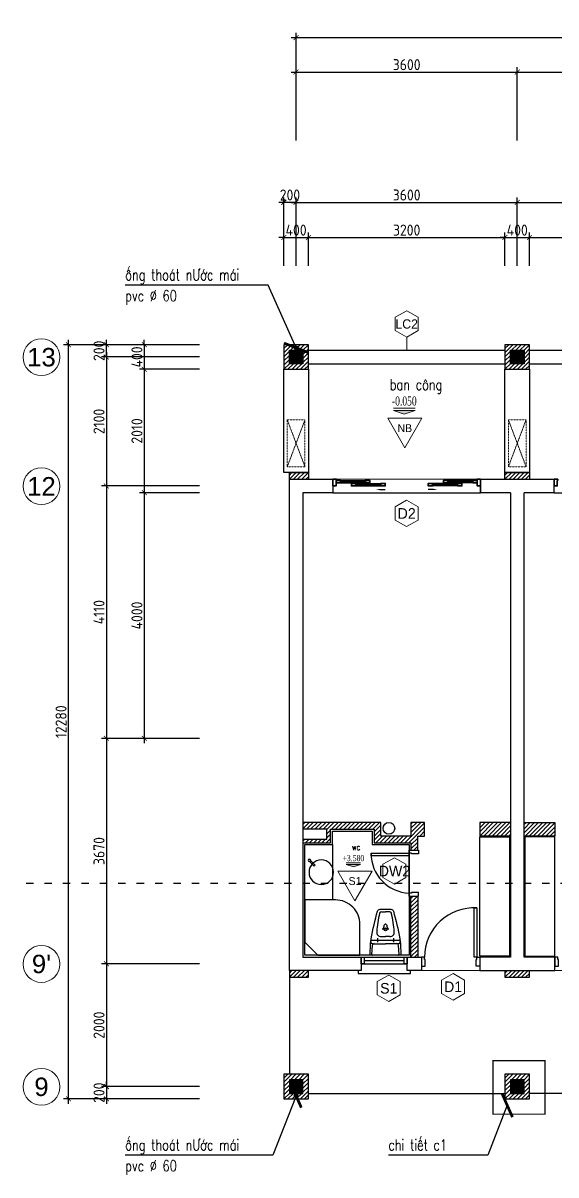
# Model space of a CAD drawing. Header units: inches. Extents: x 7154 to 95401, y -113037 to 84761.
# Drawn here: x 31310 to 39985, y 38606 to 57362 of the extents above; entities that cross this region are included whole.
import ezdxf
from ezdxf.enums import TextEntityAlignment as Align

# ---------------------------------------------------------------- set-up
doc = ezdxf.new("R2010")
doc.units = ezdxf.units.IN
doc.header["$MEASUREMENT"] = 0
doc.linetypes.add('ACAD_ISO03W100', pattern=[30, 12, -18])
doc.linetypes.add('HIDDEN2', pattern=[0.1875, 0.125, -0.0625])
doc.layers.get('DEFPOINTS').update_dxf_attribs({"color": 2})
for name, color, linetype in [('1', 1, 'Continuous'), ('33-Thiet bi', 33, 'Continuous'), ('Dim', 144, 'Continuous'), ('HATCH', 8, 'Continuous'), ('MURC', 7, 'Continuous'), ('NOITHAT', 8, 'Continuous'), ('TEXT', 2, 'Continuous'), ('THAY', 9, 'Continuous'), ('tuong', 4, 'Continuous')]:
    doc.layers.add(name, color=color, linetype=linetype)
for name, color, linetype, lineweight in [('252 DIM', 251, 'Continuous', 5), ('HACTH', 252, 'Continuous', 5), ('KHUAT', 254, 'HIDDEN2', 15), ('NETMANH', 43, 'Continuous', 15), ('NEW', 2, 'Continuous', 35), ('ZONES', 7, 'Continuous', 18)]:
    doc.layers.add(name, color=color, linetype=linetype, lineweight=lineweight)
doc.styles.add('ARIALH', font='VnArialH.TTF')
doc.styles.add('AVANTH', font='VnAvantH.TTF')
doc.styles.add('ISOCP', font='isocp.shx')
doc.styles.add('VNS', font='vntimeh.shx', dxfattribs={"width": 0.7})
doc.styles.add('VNSIMLI', font='vnsimli.shx', dxfattribs={"width": 0.75})
doc.dimstyles.new('1-100', dxfattribs={"dimtxt": 180, "dimasz": 80, "dimexe": 80, "dimexo": 0, "dimgap": 30, "dimtad": 1, "dimdec": 0, "dimzin": 0, "dimdsep": 46, "dimtxsty": 'ISOCP', "dimblk1": 'ARCHTICK', "dimblk2": 'ARCHTICK', "dimsah": 1, "dimcen": 0.09, "dimdle": 80, "dimclrd": 8, "dimclre": 8, "dimclrt": 6, "dimadec": 0, "dimazin": 0, "dimtfac": 1, "dimtdec": 0, "dimtix": 1, "dimtmove": 2, "dimatfit": 3, "dimldrblk": 'ARCHTICK', "dimfxl": 80, "dimtolj": 1, "dimtzin": 0, "dimarcsym": 0})
doc.dimstyles.new('100x2nn', dxfattribs={"dimscale": 2, "dimtxt": 180, "dimasz": 80, "dimexe": 80, "dimexo": 0, "dimgap": 30, "dimtad": 1, "dimdec": 0, "dimzin": 0, "dimdsep": 46, "dimtxsty": 'ISOCP', "dimblk1": 'ARCHTICK', "dimblk2": 'ARCHTICK', "dimsah": 1, "dimcen": 0.09, "dimdle": 80, "dimclrd": 8, "dimclre": 8, "dimclrt": 7, "dimadec": 0, "dimazin": 0, "dimtfac": 1, "dimtdec": 0, "dimtmove": 2, "dimatfit": 3, "dimldrblk": 'ARCHTICK', "dimfxl": 80, "dimtolj": 1, "dimtzin": 0, "dimarcsym": 0})

# ---------------------------------------------------------------- blocks, each defined once
blk = doc.blocks.new('_ArchTick')
at = {"color": 0, "linetype": 'ByBlock', "const_width": 0.15}
blk.add_lwpolyline([(-0.5, -0.5), (0.5, 0.5)], dxfattribs=at)
blk = doc.blocks.new('*D118')
at = {"layer": 'DEFPOINTS', "color": 0}
for p in [(35955, 53870), (35555, 53411), (35955, 53411)]:
    blk.add_point(p, dxfattribs=at)
at = {"layer": 'Dim', "color": 8, "lineweight": -2}
for p, q in [((35555, 53870), (35475, 53870)), ((35555, 53411), (35555, 53950)), ((35555, 53870), (35955, 53870)), ((35955, 53411), (35955, 53950)), ((35955, 53870), (36035, 53870))]:
    blk.add_line(p, q, dxfattribs=at)
at = {"layer": 'Dim', "color": 8, "lineweight": -2, "xscale": 80, "yscale": 80, "zscale": 80}
blk.add_blockref('_ArchTick', (35555, 53870), dxfattribs=at)
at = {"layer": 'Dim', "color": 8, "lineweight": -2, "xscale": 80, "yscale": 80, "zscale": 80, "rotation": 180}
blk.add_blockref('_ArchTick', (35955, 53870), dxfattribs=at)
at = {"layer": 'Dim', "color": 6, "insert": (35755, 53990), "char_height": 180, "attachment_point": 5, "style": 'ISOCP'}
blk.add_mtext('\\A1;400', dxfattribs=at)
blk = doc.blocks.new('*D119')
at = {"layer": 'DEFPOINTS', "color": 0}
for p in [(39155, 53870), (35955, 53411), (39155, 53411)]:
    blk.add_point(p, dxfattribs=at)
at = {"layer": 'Dim', "color": 8, "lineweight": -2}
for p, q in [((35875, 53870), (39235, 53870)), ((35955, 53411), (35955, 53950)), ((39155, 53411), (39155, 53950))]:
    blk.add_line(p, q, dxfattribs=at)
at = {"layer": 'Dim', "color": 8, "lineweight": -2, "xscale": 80, "yscale": 80, "zscale": 80, "rotation": 180}
blk.add_blockref('_ArchTick', (35955, 53870), dxfattribs=at)
at = {"layer": 'Dim', "color": 8, "lineweight": -2, "xscale": 80, "yscale": 80, "zscale": 80}
blk.add_blockref('_ArchTick', (39155, 53870), dxfattribs=at)
at = {"layer": 'Dim', "color": 6, "insert": (37555, 53990), "char_height": 180, "attachment_point": 5, "style": 'ISOCP'}
blk.add_mtext('\\A1;3200', dxfattribs=at)
blk = doc.blocks.new('*D120')
at = {"layer": 'DEFPOINTS', "color": 0}
for p in [(39555, 53870), (39155, 53411), (39555, 53411)]:
    blk.add_point(p, dxfattribs=at)
at = {"layer": 'Dim', "color": 8, "lineweight": -2}
for p, q in [((39155, 53870), (39075, 53870)), ((39155, 53411), (39155, 53950)), ((39155, 53870), (39555, 53870)), ((39555, 53411), (39555, 53950)), ((39555, 53870), (39635, 53870))]:
    blk.add_line(p, q, dxfattribs=at)
at = {"layer": 'Dim', "color": 8, "lineweight": -2, "xscale": 80, "yscale": 80, "zscale": 80}
blk.add_blockref('_ArchTick', (39155, 53870), dxfattribs=at)
at = {"layer": 'Dim', "color": 8, "lineweight": -2, "xscale": 80, "yscale": 80, "zscale": 80, "rotation": 180}
blk.add_blockref('_ArchTick', (39555, 53870), dxfattribs=at)
at = {"layer": 'Dim', "color": 6, "insert": (39355, 53990), "char_height": 180, "attachment_point": 5, "style": 'ISOCP'}
blk.add_mtext('\\A1;400', dxfattribs=at)
blk = doc.blocks.new('*D121')
at = {"layer": 'DEFPOINTS', "color": 0}
for p in [(42755, 53870), (39555, 53411), (42755, 53411)]:
    blk.add_point(p, dxfattribs=at)
at = {"layer": 'Dim', "color": 8, "lineweight": -2}
for p, q in [((39475, 53870), (42835, 53870)), ((39555, 53411), (39555, 53950)), ((42755, 53411), (42755, 53950))]:
    blk.add_line(p, q, dxfattribs=at)
at = {"layer": 'Dim', "color": 8, "lineweight": -2, "xscale": 80, "yscale": 80, "zscale": 80, "rotation": 180}
blk.add_blockref('_ArchTick', (39555, 53870), dxfattribs=at)
at = {"layer": 'Dim', "color": 8, "lineweight": -2, "xscale": 80, "yscale": 80, "zscale": 80}
blk.add_blockref('_ArchTick', (42755, 53870), dxfattribs=at)
at = {"layer": 'Dim', "color": 6, "insert": (41155, 53990), "char_height": 180, "attachment_point": 5, "style": 'ISOCP'}
blk.add_mtext('\\A1;3200', dxfattribs=at)
blk = doc.blocks.new('*D131')
at = {"layer": 'DEFPOINTS', "color": 0}
for p in [(39355, 54442), (35755, 53411), (39355, 53411)]:
    blk.add_point(p, dxfattribs=at)
at = {"layer": 'Dim', "color": 8, "lineweight": -2}
for p, q in [((35675, 54442), (39435, 54442)), ((35755, 53411), (35755, 54522)), ((39355, 53411), (39355, 54522))]:
    blk.add_line(p, q, dxfattribs=at)
at = {"layer": 'Dim', "color": 8, "lineweight": -2, "xscale": 80, "yscale": 80, "zscale": 80, "rotation": 180}
blk.add_blockref('_ArchTick', (35755, 54442), dxfattribs=at)
at = {"layer": 'Dim', "color": 8, "lineweight": -2, "xscale": 80, "yscale": 80, "zscale": 80}
blk.add_blockref('_ArchTick', (39355, 54442), dxfattribs=at)
at = {"layer": 'Dim', "color": 6, "insert": (37555, 54562), "char_height": 180, "attachment_point": 5, "style": 'ISOCP'}
blk.add_mtext('\\A1;3600', dxfattribs=at)
blk = doc.blocks.new('*D132')
at = {"layer": 'DEFPOINTS', "color": 0}
for p in [(42955, 54442), (39355, 53411), (42955, 53411)]:
    blk.add_point(p, dxfattribs=at)
at = {"layer": 'Dim', "color": 8, "lineweight": -2}
for p, q in [((39275, 54442), (43035, 54442)), ((39355, 53411), (39355, 54522)), ((42955, 53411), (42955, 54522))]:
    blk.add_line(p, q, dxfattribs=at)
at = {"layer": 'Dim', "color": 8, "lineweight": -2, "xscale": 80, "yscale": 80, "zscale": 80, "rotation": 180}
blk.add_blockref('_ArchTick', (39355, 54442), dxfattribs=at)
at = {"layer": 'Dim', "color": 8, "lineweight": -2, "xscale": 80, "yscale": 80, "zscale": 80}
blk.add_blockref('_ArchTick', (42955, 54442), dxfattribs=at)
at = {"layer": 'Dim', "color": 6, "insert": (41155, 54562), "char_height": 180, "attachment_point": 5, "style": 'ISOCP'}
blk.add_mtext('\\A1;3600', dxfattribs=at)
blk = doc.blocks.new('*D137')
at = {"layer": 'DEFPOINTS', "color": 0}
for p in [(35555, 54442), (35555, 53411), (35755, 53411)]:
    blk.add_point(p, dxfattribs=at)
at = {"layer": 'Dim', "color": 8, "lineweight": -2}
for p, q in [((35555, 54442), (35475, 54442)), ((35555, 53411), (35555, 54522)), ((35755, 54442), (35555, 54442)), ((35755, 53411), (35755, 54522)), ((35755, 54442), (35835, 54442))]:
    blk.add_line(p, q, dxfattribs=at)
at = {"layer": 'Dim', "color": 8, "lineweight": -2, "xscale": 80, "yscale": 80, "zscale": 80}
blk.add_blockref('_ArchTick', (35555, 54442), dxfattribs=at)
at = {"layer": 'Dim', "color": 8, "lineweight": -2, "xscale": 80, "yscale": 80, "zscale": 80, "rotation": 180}
blk.add_blockref('_ArchTick', (35755, 54442), dxfattribs=at)
at = {"layer": 'Dim', "color": 6, "insert": (35655, 54562), "char_height": 180, "attachment_point": 5, "style": 'ISOCP'}
blk.add_mtext('\\A1;200', dxfattribs=at)
blk = doc.blocks.new('*D164')
at = {"layer": 'DEFPOINTS', "color": 0}
for p in [(34184, 52125), (33284, 51725), (34184, 51725)]:
    blk.add_point(p, dxfattribs=at)
at = {"layer": 'Dim', "color": 8, "lineweight": -2}
for p, q in [((33284, 52125), (33284, 52205)), ((34184, 52125), (33204, 52125)), ((33284, 52125), (33284, 51725)), ((34184, 51725), (33204, 51725)), ((33284, 51725), (33284, 51645))]:
    blk.add_line(p, q, dxfattribs=at)
at = {"layer": 'Dim', "color": 8, "lineweight": -2, "xscale": 80, "yscale": 80, "zscale": 80}
for p, rotation in [((33284, 52125), 270), ((33284, 51725), 90)]:
    blk.add_blockref('_ArchTick', p, dxfattribs=dict(at, rotation=rotation))
at = {"layer": 'Dim', "color": 6, "insert": (33164, 51925), "char_height": 180, "attachment_point": 5, "rotation": 90, "style": 'ISOCP'}
blk.add_mtext('\\A1;400', dxfattribs=at)
blk = doc.blocks.new('*D165')
at = {"layer": 'DEFPOINTS', "color": 0}
for p in [(34184, 51725), (33284, 49715), (34184, 49715)]:
    blk.add_point(p, dxfattribs=at)
at = {"layer": 'Dim', "color": 8, "lineweight": -2}
for p, q in [((33284, 51805), (33284, 49635)), ((34184, 51725), (33204, 51725)), ((34184, 49715), (33204, 49715))]:
    blk.add_line(p, q, dxfattribs=at)
at = {"layer": 'Dim', "color": 8, "lineweight": -2, "xscale": 80, "yscale": 80, "zscale": 80}
for p, rotation in [((33284, 51725), 90), ((33284, 49715), 270)]:
    blk.add_blockref('_ArchTick', p, dxfattribs=dict(at, rotation=rotation))
at = {"layer": 'Dim', "color": 6, "insert": (33164, 50720), "char_height": 180, "attachment_point": 5, "rotation": 90, "style": 'ISOCP'}
blk.add_mtext('\\A1;2010', dxfattribs=at)
blk = doc.blocks.new('*D166')
at = {"layer": 'DEFPOINTS', "color": 0}
for p in [(34184, 49715), (33284, 45715), (34184, 45715)]:
    blk.add_point(p, dxfattribs=at)
at = {"layer": 'Dim', "color": 8, "lineweight": -2}
for p, q in [((34184, 49715), (33204, 49715)), ((33284, 49795), (33284, 45635)), ((34184, 45715), (33204, 45715))]:
    blk.add_line(p, q, dxfattribs=at)
at = {"layer": 'Dim', "color": 8, "lineweight": -2, "xscale": 80, "yscale": 80, "zscale": 80}
for p, rotation in [((33284, 49715), 90), ((33284, 45715), 270)]:
    blk.add_blockref('_ArchTick', p, dxfattribs=dict(at, rotation=rotation))
at = {"layer": 'Dim', "color": 6, "insert": (33164, 47715), "char_height": 180, "attachment_point": 5, "rotation": 90, "style": 'ISOCP'}
blk.add_mtext('\\A1;4000', dxfattribs=at)
blk = doc.blocks.new('*D167')
at = {"layer": 'DEFPOINTS', "color": 0}
for p in [(34184, 51925), (32667, 49825), (34184, 49825)]:
    blk.add_point(p, dxfattribs=at)
at = {"layer": 'Dim', "color": 8, "lineweight": -2}
for p, q in [((32667, 52005), (32667, 49745)), ((34184, 51925), (32587, 51925)), ((34184, 49825), (32587, 49825))]:
    blk.add_line(p, q, dxfattribs=at)
at = {"layer": 'Dim', "color": 8, "lineweight": -2, "xscale": 80, "yscale": 80, "zscale": 80}
for p, rotation in [((32667, 51925), 90), ((32667, 49825), 270)]:
    blk.add_blockref('_ArchTick', p, dxfattribs=dict(at, rotation=rotation))
at = {"layer": 'Dim', "color": 6, "insert": (32547, 50875), "char_height": 180, "attachment_point": 5, "rotation": 90, "style": 'ISOCP'}
blk.add_mtext('\\A1;2100', dxfattribs=at)
blk = doc.blocks.new('*D168')
at = {"layer": 'DEFPOINTS', "color": 0}
for p in [(34184, 49825), (32667, 45715), (34184, 45715)]:
    blk.add_point(p, dxfattribs=at)
at = {"layer": 'Dim', "color": 8, "lineweight": -2}
for p, q in [((32667, 49905), (32667, 45635)), ((34184, 49825), (32587, 49825)), ((34184, 45715), (32587, 45715))]:
    blk.add_line(p, q, dxfattribs=at)
at = {"layer": 'Dim', "color": 8, "lineweight": -2, "xscale": 80, "yscale": 80, "zscale": 80}
for p, rotation in [((32667, 49825), 90), ((32667, 45715), 270)]:
    blk.add_blockref('_ArchTick', p, dxfattribs=dict(at, rotation=rotation))
at = {"layer": 'Dim', "color": 6, "insert": (32547, 47770), "char_height": 180, "attachment_point": 5, "rotation": 90, "style": 'ISOCP'}
blk.add_mtext('\\A1;4110', dxfattribs=at)
blk = doc.blocks.new('*D169')
at = {"layer": 'DEFPOINTS', "color": 0}
for p in [(34184, 45715), (32667, 42045), (34184, 42045)]:
    blk.add_point(p, dxfattribs=at)
at = {"layer": 'Dim', "color": 8, "lineweight": -2}
for p, q in [((32667, 45795), (32667, 41965)), ((34184, 45715), (32587, 45715)), ((34184, 42045), (32587, 42045))]:
    blk.add_line(p, q, dxfattribs=at)
at = {"layer": 'Dim', "color": 8, "lineweight": -2, "xscale": 80, "yscale": 80, "zscale": 80}
for p, rotation in [((32667, 45715), 90), ((32667, 42045), 270)]:
    blk.add_blockref('_ArchTick', p, dxfattribs=dict(at, rotation=rotation))
at = {"layer": 'Dim', "color": 6, "insert": (32547, 43880), "char_height": 180, "attachment_point": 5, "rotation": 90, "style": 'ISOCP'}
blk.add_mtext('\\A1;3670', dxfattribs=at)
blk = doc.blocks.new('*D170')
at = {"layer": 'DEFPOINTS', "color": 0}
for p in [(34184, 42045), (32667, 40045), (34184, 40045)]:
    blk.add_point(p, dxfattribs=at)
at = {"layer": 'Dim', "color": 8, "lineweight": -2}
for p, q in [((34184, 42045), (32587, 42045)), ((32667, 42125), (32667, 39965)), ((34184, 40045), (32587, 40045))]:
    blk.add_line(p, q, dxfattribs=at)
at = {"layer": 'Dim', "color": 8, "lineweight": -2, "xscale": 80, "yscale": 80, "zscale": 80}
for p, rotation in [((32667, 42045), 90), ((32667, 40045), 270)]:
    blk.add_blockref('_ArchTick', p, dxfattribs=dict(at, rotation=rotation))
at = {"layer": 'Dim', "color": 6, "insert": (32547, 41045), "char_height": 180, "attachment_point": 5, "rotation": 90, "style": 'ISOCP'}
blk.add_mtext('\\A1;2000', dxfattribs=at)
blk = doc.blocks.new('AXIS')
at = {"layer": 'ZONES'}
blk.add_circle((0, 0), 300, dxfattribs=at)
at = {"layer": 'ZONES', "style": 'ARIALH'}
blk.add_attdef('TENTRUCDINHVI', text='', height=300, dxfattribs=at).set_placement((0, 0), align=Align.MIDDLE)
blk = doc.blocks.new('*D171')
at = {"layer": 'DEFPOINTS', "color": 0}
for p in [(32667, 52125), (34184, 52125), (34184, 51925)]:
    blk.add_point(p, dxfattribs=at)
at = {"layer": 'Dim', "color": 8, "lineweight": -2}
for p, q in [((32667, 52125), (32667, 52205)), ((34184, 52125), (32587, 52125)), ((32667, 51925), (32667, 52125)), ((34184, 51925), (32587, 51925)), ((32667, 51925), (32667, 51845))]:
    blk.add_line(p, q, dxfattribs=at)
at = {"layer": 'Dim', "color": 8, "lineweight": -2, "xscale": 80, "yscale": 80, "zscale": 80}
for p, rotation in [((32667, 52125), 270), ((32667, 51925), 90)]:
    blk.add_blockref('_ArchTick', p, dxfattribs=dict(at, rotation=rotation))
at = {"layer": 'Dim', "color": 6, "insert": (32547, 52025), "char_height": 180, "attachment_point": 5, "rotation": 90, "style": 'ISOCP'}
blk.add_mtext('\\A1;200', dxfattribs=at)
blk = doc.blocks.new('*D172')
at = {"layer": 'DEFPOINTS', "color": 0}
for p in [(34184, 40045), (32667, 39845), (34184, 39845)]:
    blk.add_point(p, dxfattribs=at)
at = {"layer": 'Dim', "color": 8, "lineweight": -2}
for p, q in [((34184, 40045), (32587, 40045)), ((32667, 40045), (32667, 40125)), ((32667, 40045), (32667, 39845)), ((34184, 39845), (32587, 39845)), ((32667, 39845), (32667, 39765))]:
    blk.add_line(p, q, dxfattribs=at)
at = {"layer": 'Dim', "color": 8, "lineweight": -2, "xscale": 80, "yscale": 80, "zscale": 80}
for p, rotation in [((32667, 40045), 270), ((32667, 39845), 90)]:
    blk.add_blockref('_ArchTick', p, dxfattribs=dict(at, rotation=rotation))
at = {"layer": 'Dim', "color": 6, "insert": (32547, 39945), "char_height": 180, "attachment_point": 5, "rotation": 90, "style": 'ISOCP'}
blk.add_mtext('\\A1;200', dxfattribs=at)
blk = doc.blocks.new('*D173')
at = {"layer": 'DEFPOINTS', "color": 0}
for p in [(32049, 52125), (34184, 52125), (34184, 39845)]:
    blk.add_point(p, dxfattribs=at)
at = {"layer": 'Dim', "color": 8, "lineweight": -2}
for p, q in [((32049, 39765), (32049, 52205)), ((34184, 52125), (31969, 52125)), ((34184, 39845), (31969, 39845))]:
    blk.add_line(p, q, dxfattribs=at)
at = {"layer": 'Dim', "color": 8, "lineweight": -2, "xscale": 80, "yscale": 80, "zscale": 80}
for p, rotation in [((32049, 52125), 90), ((32049, 39845), 270)]:
    blk.add_blockref('_ArchTick', p, dxfattribs=dict(at, rotation=rotation))
at = {"layer": 'Dim', "color": 6, "insert": (31929, 45985), "char_height": 180, "attachment_point": 5, "rotation": 90, "style": 'ISOCP'}
blk.add_mtext('\\A1;12280', dxfattribs=at)
blk = doc.blocks.new('CAODO')
blk.add_hatch(color=256).paths.add_polyline_path([(0, 0), (-225, 80), (225, 80)])
blk.add_line((-225, 124), (225, 124))
blk.add_lwpolyline([(0, 0), (-225, 80), (225, 80), (0, 0)])
at = {"layer": 'ZONES', "style": 'VNS', "width": 0.7}
blk.add_attdef('CAODO', text='', height=187, dxfattribs=at).set_placement((0, 274), align=Align.MIDDLE)
blk = doc.blocks.new('*D187')
at = {"layer": 'DEFPOINTS', "color": 0}
for p in [(39355, 56564), (35755, 55451), (39355, 55451)]:
    blk.add_point(p, dxfattribs=at)
at = {"layer": 'Dim', "color": 8, "lineweight": -2}
for p, q in [((35755, 55451), (35755, 56644)), ((39355, 55451), (39355, 56644)), ((35675, 56564), (39435, 56564))]:
    blk.add_line(p, q, dxfattribs=at)
at = {"layer": 'Dim', "color": 8, "lineweight": -2, "xscale": 80, "yscale": 80, "zscale": 80, "rotation": 180}
blk.add_blockref('_ArchTick', (35755, 56564), dxfattribs=at)
at = {"layer": 'Dim', "color": 8, "lineweight": -2, "xscale": 80, "yscale": 80, "zscale": 80}
blk.add_blockref('_ArchTick', (39355, 56564), dxfattribs=at)
at = {"layer": 'Dim', "color": 6, "insert": (37555, 56684), "char_height": 180, "attachment_point": 5, "style": 'ISOCP'}
blk.add_mtext('\\A1;3600', dxfattribs=at)
blk = doc.blocks.new('*D188')
at = {"layer": 'DEFPOINTS', "color": 0}
for p in [(42955, 56564), (39355, 55451), (42955, 55451)]:
    blk.add_point(p, dxfattribs=at)
at = {"layer": 'Dim', "color": 8, "lineweight": -2}
for p, q in [((39355, 55451), (39355, 56644)), ((42955, 55451), (42955, 56644)), ((39275, 56564), (43035, 56564))]:
    blk.add_line(p, q, dxfattribs=at)
at = {"layer": 'Dim', "color": 8, "lineweight": -2, "xscale": 80, "yscale": 80, "zscale": 80, "rotation": 180}
blk.add_blockref('_ArchTick', (39355, 56564), dxfattribs=at)
at = {"layer": 'Dim', "color": 8, "lineweight": -2, "xscale": 80, "yscale": 80, "zscale": 80}
blk.add_blockref('_ArchTick', (42955, 56564), dxfattribs=at)
at = {"layer": 'Dim', "color": 6, "insert": (41155, 56684), "char_height": 180, "attachment_point": 5, "style": 'ISOCP'}
blk.add_mtext('\\A1;3600', dxfattribs=at)
blk = doc.blocks.new('*D195')
at = {"layer": 'DEFPOINTS', "color": 0}
for p in [(64555, 57124), (35755, 55451), (64555, 55451)]:
    blk.add_point(p, dxfattribs=at)
at = {"layer": 'Dim', "color": 8, "lineweight": -2}
for p, q in [((35675, 57124), (64635, 57124)), ((35755, 55451), (35755, 57204)), ((64555, 55451), (64555, 57204))]:
    blk.add_line(p, q, dxfattribs=at)
at = {"layer": 'Dim', "color": 8, "lineweight": -2, "xscale": 80, "yscale": 80, "zscale": 80, "rotation": 180}
blk.add_blockref('_ArchTick', (35755, 57124), dxfattribs=at)
at = {"layer": 'Dim', "color": 8, "lineweight": -2, "xscale": 80, "yscale": 80, "zscale": 80}
blk.add_blockref('_ArchTick', (64555, 57124), dxfattribs=at)
at = {"layer": 'Dim', "color": 6, "insert": (50155, 57244), "char_height": 180, "attachment_point": 5, "style": 'ISOCP'}
blk.add_mtext('\\A1;28800', dxfattribs=at)
blk = doc.blocks.new('D-W')
blk.add_lwpolyline([(0, 0), (-260, -150), (-260, -450), (0, -600), (260, -450), (260, -150)], close=True)
at = {"layer": 'ZONES', "style": 'AVANTH'}
blk.add_attdef('DS', text='', height=240, dxfattribs=at).set_placement((0, -300), align=Align.MIDDLE)
blk = doc.blocks.new('MAT')
blk.add_lwpolyline([(-11, 95), (508, 995), (-531, 995)], close=True)
at = {"layer": 'ZONES', "style": 'AVANTH'}
blk.add_attdef('DS', text='', height=240, dxfattribs=at).set_placement((-11, 695), align=Align.MIDDLE)
blk = doc.blocks.new('XIBET')
at = {"layer": '33-Thiet bi'}
for p, q in [((-66, 706), (0, 706)), ((66, 706), (0, 706)), ((52, 421), (-55, 421)), ((3, 506), (-3, 506)), ((3, 506), (-3, 506)), ((236, 238), (-236, 238)), ((-128, 274), (-128, 211)), ((-72, 302), (0, 302)), ((72, 302), (0, 302)), ((128, 274), (128, 211)), ((-222, 11), (-214, 158)), ((212, 0), (-212, 0)), ((-208, 187), (0, 187)), ((208, 187), (0, 187)), ((222, 11), (214, 158))]:
    blk.add_line(p, q, dxfattribs=at)
blk.add_lwpolyline([(-222, 11, 0.43012), (-212, 0), (-242, 0, -0.43012), (-252, 11), (-243, 187), (-238, 222), (-232, 268, -0.027792), (-128, 717, -0.333759), (-89, 747), (0, 747), (89, 747, -0.333759), (128, 717, -0.027792), (232, 268), (238, 222), (243, 187), (252, 11, -0.43012), (242, 0), (212, 0, 0.43012), (222, 11)], format="xyb", dxfattribs=at)
for centre, radius in [((0, 421), 25.3), ((-128, 236), 7.59), ((128, 236), 7.59)]:
    blk.add_circle(centre, radius, dxfattribs=at)
for centre, radius, start, end in [((1855, 230), 2003, 166.9438, 175.6188), ((-66, 676), 30.4, 90, 166.9438), ((66, 676), 30.4, 13.0562, 90), ((-1855, 230), 2003, 4.3812, 13.0562), ((-72, 372), 70.8, 171.1193, 270), ((-504, 615), 501, 337.9004, 345.3221), ((-34, 419), 10.1, 27.2049, 128.6822), ((0, 486), 20.2, 8.1656, 171.8344), ((504, 615), 501, 194.6779, 202.0996), ((34, 419), 10.1, 51.3178, 152.7951), ((72, 372), 70.8, 270, 8.8807), ((-208, 218), 30.4, 172.3704, 270), ((208, 218), 30.4, 270, 7.6296), ((-184, 157), 30.4, 90, 176.9059), ((184, 157), 30.4, 3.0941, 90)]:
    blk.add_arc(centre, radius, start, end, dxfattribs=at)
blk = doc.blocks.new('A$C2BDB501E')
at = {"layer": 'NOITHAT'}
for points in [[(450, 900), (0, 900), (0, 0), (450, 0)], [(101, 262), (172, 333), (153, 352), (82, 281)]]:
    blk.add_lwpolyline(points, close=True, dxfattribs=at)
for centre, radius in [((270, 450), 200), ((76, 256), 21.5)]:
    blk.add_circle(centre, radius, dxfattribs=at)

msp = doc.modelspace()

# ---------------------------------------------------------------- hatches: boundary and pattern name
at = {"layer": 'HACTH'}
h = msp.add_hatch(dxfattribs=at)
h.set_pattern_fill('ANSI31', color=256, scale=15, style=0)
h.set_pattern_definition([(45, (35555.197, 51724.734), (-33.676, 33.676), [])])
h.paths.add_polyline_path([(35955.2, 52124.7), (35555.2, 52124.7), (35555.2, 51724.7), (35955.2, 51724.7)])
h.paths.add_polyline_path([(35865.2, 52034.7), (35865.2, 51814.7), (35645.2, 51814.7), (35645.2, 52034.7)], flags=16)
h.paths.add_polyline_path([(35725.2, 52073.6, -1), (35785.2, 52073.6, -1)], flags=16)
h = msp.add_hatch(dxfattribs=at)
h.set_pattern_fill('ANSI31', color=256, scale=15, style=0)
h.set_pattern_definition([(45, (39155.197, 51724.734), (-33.676, 33.676), [])])
h.paths.add_polyline_path([(39555.2, 52124.7), (39155.2, 52124.7), (39155.2, 51724.7), (39555.2, 51724.7)])
h.paths.add_polyline_path([(39245.2, 52034.7), (39465.2, 52034.7), (39465.2, 51814.7), (39245.2, 51814.7)], flags=16)
h = msp.add_hatch(dxfattribs=at)
h.set_pattern_fill('ANSI31', color=256, scale=15, style=0)
h.set_pattern_definition([(45, (35645.197, 49934.734), (-33.676, 33.676), [])])
h.paths.add_polyline_path([(35955.2, 50044.7), (35645.2, 50044.7), (35645.2, 49934.7), (35955.2, 49934.7)])
h = msp.add_hatch(dxfattribs=at)
h.set_pattern_fill('ANSI31', color=256, scale=15, style=0)
h.set_pattern_definition([(45, (39155.197, 49934.734), (-33.676, 33.676), [])])
h.paths.add_polyline_path([(39555.2, 50044.7), (39155.2, 50044.7), (39155.2, 49934.7), (39555.2, 49934.7)])
h = msp.add_hatch(dxfattribs=at)
h.set_pattern_fill('ANSI31', color=256, scale=15, style=0)
h.set_pattern_definition([(45, (35865.197, 42154.734), (-33.67596, 33.67596), [])])
h.paths.add_polyline_path([(37735.2, 43144.7), (37625.2, 43144.7), (37625.2, 42154.7), (37735.2, 42154.7)])
h.paths.add_polyline_path([(37845.2, 44344.7), (37625.2, 44344.7), (37625.2, 44124.7), (37135.2, 44124.7), (37135.2, 44344.7), (35865.2, 44344.7), (35865.2, 44234.7), (36255.2, 44234.7), (36255.2, 44074.7), (35865.2, 44074.7), (35865.2, 44014.7), (36315.2, 44014.7), (36315.2, 44234.7), (37025.2, 44234.7), (37025.2, 44014.7), (37625.2, 44014.7), (37625.2, 43894.7), (37735.2, 43894.7), (37735.2, 44124.7), (37845.2, 44124.7)])
h = msp.add_hatch(dxfattribs=at)
h.set_pattern_fill('ANSI31', color=256, scale=15, style=0)
h.set_pattern_definition([(45, (38745.197, 44124.734), (-33.676, 33.676), [])])
h.paths.add_polyline_path([(39245.2, 44344.7), (38745.2, 44344.7), (38745.2, 44124.7), (39245.2, 44124.7)])
h = msp.add_hatch(dxfattribs=at)
h.set_pattern_fill('ANSI31', color=256, scale=15, style=0)
h.set_pattern_definition([(45, (39465.197, 42154.734), (-33.67596, 33.67596), [])])
h.paths.add_polyline_path([(41685.2, 44234.7), (42395.2, 44234.7), (42395.2, 44014.7), (42845.2, 44014.7), (42845.2, 44074.7), (42455.2, 44074.7), (42455.2, 44234.7), (42845.2, 44234.7), (42845.2, 44344.7), (41575.2, 44344.7), (41575.2, 44124.7), (41085.2, 44124.7), (41085.2, 44344.7), (40865.2, 44344.7), (40865.2, 44124.7), (40975.2, 44124.7), (40975.2, 43894.7), (41085.2, 43894.7), (41085.2, 44014.7), (41685.2, 44014.7)])
h.paths.add_polyline_path([(41085.2, 43144.7), (40975.2, 43144.7), (40975.2, 42154.7), (41085.2, 42154.7)])
h.paths.add_polyline_path([(39965.2, 44344.7), (39465.2, 44344.7), (39465.2, 44124.7), (39965.2, 44124.7)])
h = msp.add_hatch(dxfattribs=at)
h.set_pattern_fill('ANSI31', color=256, scale=15, style=0)
h.set_pattern_definition([(45, (35645.197, 41824.734), (-33.676, 33.676), [])])
h.paths.add_polyline_path([(35955.2, 41934.7), (35645.2, 41934.7), (35645.2, 41824.7), (35955.2, 41824.7)])
h = msp.add_hatch(dxfattribs=at)
h.set_pattern_fill('ANSI31', color=256, scale=15, style=0)
h.set_pattern_definition([(45, (39155.197, 41824.734), (-33.676, 33.676), [])])
h.paths.add_polyline_path([(39555.2, 41934.7), (39155.2, 41934.7), (39155.2, 41824.7), (39555.2, 41824.7)])
h = msp.add_hatch(dxfattribs=at)
h.set_pattern_fill('ANSI31', color=256, scale=15, style=0)
h.set_pattern_definition([(45, (35555.197, 39844.734), (-33.676, 33.676), [])])
h.paths.add_polyline_path([(35955.2, 40244.7), (35555.2, 40244.7), (35555.2, 39844.7), (35955.2, 39844.7)])
h.paths.add_polyline_path([(35865.2, 40154.7), (35865.2, 39934.7), (35645.2, 39934.7), (35645.2, 40154.7)], flags=16)
h.paths.add_polyline_path([(35785.2, 39895.9, -1), (35725.2, 39895.9, -1)], flags=16)
h = msp.add_hatch(dxfattribs=at)
h.set_pattern_fill('ANSI31', color=256, scale=15, style=0)
h.set_pattern_definition([(45, (39155.197, 39844.734), (-33.67596, 33.67596), [])])
h.paths.add_polyline_path([(43155.2, 40244.7), (42755.2, 40244.7), (42755.2, 39844.7), (43155.2, 39844.7)])
h.paths.add_polyline_path([(43065.2, 40154.7), (43065.2, 39934.7), (42845.2, 39934.7), (42845.2, 40154.7)], flags=16)
h.paths.add_polyline_path([(42985.2, 39895.9, -1), (42925.2, 39895.9, -1)], flags=16)
h.paths.add_polyline_path([(39555.2, 40244.7), (39155.2, 40244.7), (39155.2, 39844.7), (39555.2, 39844.7)])
h.paths.add_polyline_path([(39465.2, 40154.7), (39465.2, 39934.7), (39245.2, 39934.7), (39245.2, 40154.7)], flags=16)
at = {"layer": 'HATCH'}
for points in [[(35865.2, 51814.7), (35645.2, 51814.7), (35645.2, 52034.7), (35865.2, 52034.7)], [(39465.2, 51814.7), (39245.2, 51814.7), (39245.2, 52034.7), (39465.2, 52034.7)], [(35865.2, 40154.7), (35645.2, 40154.7), (35645.2, 39934.7), (35865.2, 39934.7)], [(39465.2, 40154.7), (39245.2, 40154.7), (39245.2, 39934.7), (39465.2, 39934.7)]]:
    msp.add_hatch(color=256, dxfattribs=at).paths.add_polyline_path(points)

# ---------------------------------------------------------------- linework, layer by layer
at = {"layer": '1', "linetype": 'ACAD_ISO03W100', "ltscale": 10}
msp.add_lwpolyline([(31359.2, 43357.5), (60106.1, 43357.5), (60106.1, 48117.1), (68079.9, 48117.1)], dxfattribs=at)
at = {"layer": '252 DIM'}
msp.add_line((36355.2, 49934.7), (38755.2, 49934.7), dxfattribs=at)
at = {"layer": 'HACTH'}
for p, q in [((37795.2, 41934.7), (38745.2, 41934.7)), ((39965.2, 41934.7), (40915.2, 41934.7))]:
    msp.add_line(p, q, dxfattribs=at)
at = {"layer": 'HATCH', "linetype": 'Continuous'}
for p, q in [((36355.2, 49714.7), (38755.2, 49714.7)), ((39955.2, 49714.7), (42355.2, 49714.7))]:
    msp.add_line(p, q, dxfattribs=at)
at = {"layer": 'KHUAT'}
for p, q in [((35610.4, 50135.5), (35900, 50902.8)), ((35900, 50135.5), (35610.4, 50902.8)), ((39210.4, 50135.5), (39500, 50902.8)), ((39500, 50135.5), (39210.4, 50902.8))]:
    msp.add_line(p, q, dxfattribs=at)
for points in [[(35900, 50135.5), (35610.4, 50135.5), (35610.4, 50902.8), (35900, 50902.8)], [(39500, 50135.5), (39210.4, 50135.5), (39210.4, 50902.8), (39500, 50902.8)]]:
    msp.add_lwpolyline(points, close=True, dxfattribs=at)
at = {"layer": 'KHUAT', "color": 1, "ltscale": 1000, "const_width": 20}
msp.add_lwpolyline([(38958.7, 40466.5), (39805.9, 40466.5), (39805.9, 39596.4), (38958.7, 39596.4)], close=True, dxfattribs=at)
at = {"layer": 'MURC'}
for p, q in [((37119.9, 49767.7), (37205.2, 49767.7)), ((37990.5, 49767.7), (37905.2, 49767.7))]:
    msp.add_line(p, q, dxfattribs=at)
for points in [[(36883.2, 49897.7), (36477.2, 49897.7), (36477.2, 49891.7), (36883.2, 49891.7)], [(38227.2, 49897.7), (38633.2, 49897.7), (38633.2, 49891.7), (38227.2, 49891.7)], [(37133.2, 49847.7), (36727.2, 49847.7), (36727.2, 49841.7), (37133.2, 49841.7)], [(37977.2, 49847.7), (38383.2, 49847.7), (38383.2, 49841.7), (37977.2, 49841.7)]]:
    msp.add_lwpolyline(points, close=True, dxfattribs=at)
at = {"layer": 'NEW'}
msp.add_line((38755.2, 49934.7), (38755.2, 49714.7), dxfattribs=at)
for points in [[(36405.2, 49914.7), (36405.2, 49824.7), (36355.2, 49824.7), (36355.2, 49934.7), (36415.2, 49934.7), (36415.2, 49914.7), (36405.2, 49914.7)], [(38705.2, 49914.7), (38705.2, 49824.7), (38755.2, 49824.7), (38755.2, 49934.7), (38695.2, 49934.7), (38695.2, 49914.7), (38705.2, 49914.7)], [(40005.2, 49914.7), (40005.2, 49824.7), (39955.2, 49824.7), (39955.2, 49934.7), (40015.2, 49934.7), (40015.2, 49914.7), (40005.2, 49914.7)]]:
    msp.add_lwpolyline(points, close=True, dxfattribs=at)
for points in [[(36469.2, 49874.7), (36405.2, 49874.7), (36405.2, 49914.7), (36469.2, 49914.7), (36469.2, 49914.7), (36469.2, 49914.7), (36469.2, 49912.7), (36470.2, 49912.7), (36471.2, 49912.7), (36471.2, 49914.7), (36477.2, 49914.7), (36477.2, 49912.7), (36483.2, 49906.7), (36485.2, 49906.7), (36485.2, 49897.7), (36477.2, 49897.7), (36477.2, 49874.7), (36471.2, 49874.7), (36471.2, 49876.7), (36469.2, 49876.7), (36469.2, 49874.7), (36469.2, 49874.7)], [(36891.2, 49874.7), (36955.2, 49874.7), (36955.2, 49914.7), (36891.2, 49914.7), (36891.2, 49914.7), (36891.2, 49914.7), (36891.2, 49912.7), (36890.2, 49912.7), (36889.2, 49912.7), (36889.2, 49914.7), (36883.2, 49914.7), (36883.2, 49912.7), (36877.2, 49906.7), (36875.2, 49906.7), (36875.2, 49897.7), (36883.2, 49897.7), (36883.2, 49874.7), (36889.2, 49874.7), (36889.2, 49876.7), (36891.2, 49876.7), (36891.2, 49874.7), (36891.2, 49874.7)], [(38219.2, 49874.7), (38155.2, 49874.7), (38155.2, 49914.7), (38219.2, 49914.7), (38219.2, 49914.7), (38219.2, 49914.7), (38219.2, 49912.7), (38220.2, 49912.7), (38221.2, 49912.7), (38221.2, 49914.7), (38227.2, 49914.7), (38227.2, 49912.7), (38233.2, 49906.7), (38235.2, 49906.7), (38235.2, 49897.7), (38227.2, 49897.7), (38227.2, 49874.7), (38221.2, 49874.7), (38221.2, 49876.7), (38219.2, 49876.7), (38219.2, 49874.7), (38219.2, 49874.7)], [(38641.2, 49874.7), (38705.2, 49874.7), (38705.2, 49914.7), (38641.2, 49914.7), (38641.2, 49914.7), (38641.2, 49914.7), (38641.2, 49912.7), (38640.2, 49912.7), (38639.2, 49912.7), (38639.2, 49914.7), (38633.2, 49914.7), (38633.2, 49912.7), (38627.2, 49906.7), (38625.2, 49906.7), (38625.2, 49897.7), (38633.2, 49897.7), (38633.2, 49874.7), (38639.2, 49874.7), (38639.2, 49876.7), (38641.2, 49876.7), (38641.2, 49874.7), (38641.2, 49874.7)], [(36719.2, 49824.7), (36655.2, 49824.7), (36655.2, 49864.7), (36719.2, 49864.7), (36719.2, 49864.7), (36719.2, 49864.7), (36719.2, 49862.7), (36720.2, 49862.7), (36721.2, 49862.7), (36721.2, 49864.7), (36727.2, 49864.7), (36727.2, 49862.7), (36733.2, 49856.7), (36735.2, 49856.7), (36735.2, 49847.7), (36727.2, 49847.7), (36727.2, 49824.7), (36721.2, 49824.7), (36721.2, 49826.7), (36719.2, 49826.7), (36719.2, 49824.7), (36719.2, 49824.7)], [(37141.2, 49824.7), (37205.2, 49824.7), (37205.2, 49864.7), (37141.2, 49864.7), (37141.2, 49864.7), (37141.2, 49864.7), (37141.2, 49862.7), (37140.2, 49862.7), (37139.2, 49862.7), (37139.2, 49864.7), (37133.2, 49864.7), (37133.2, 49862.7), (37127.2, 49856.7), (37125.2, 49856.7), (37125.2, 49847.7), (37133.2, 49847.7), (37133.2, 49824.7), (37139.2, 49824.7), (37139.2, 49826.7), (37141.2, 49826.7), (37141.2, 49824.7), (37141.2, 49824.7)], [(37969.2, 49824.7), (37905.2, 49824.7), (37905.2, 49864.7), (37969.2, 49864.7), (37969.2, 49864.7), (37969.2, 49864.7), (37969.2, 49862.7), (37970.2, 49862.7), (37971.2, 49862.7), (37971.2, 49864.7), (37977.2, 49864.7), (37977.2, 49862.7), (37983.2, 49856.7), (37985.2, 49856.7), (37985.2, 49847.7), (37977.2, 49847.7), (37977.2, 49824.7), (37971.2, 49824.7), (37971.2, 49826.7), (37969.2, 49826.7), (37969.2, 49824.7), (37969.2, 49824.7)], [(38391.2, 49824.7), (38455.2, 49824.7), (38455.2, 49864.7), (38391.2, 49864.7), (38391.2, 49864.7), (38391.2, 49864.7), (38391.2, 49862.7), (38390.2, 49862.7), (38389.2, 49862.7), (38389.2, 49864.7), (38383.2, 49864.7), (38383.2, 49862.7), (38377.2, 49856.7), (38375.2, 49856.7), (38375.2, 49847.7), (38383.2, 49847.7), (38383.2, 49824.7), (38389.2, 49824.7), (38389.2, 49826.7), (38391.2, 49826.7), (38391.2, 49824.7), (38391.2, 49824.7)]]:
    msp.add_lwpolyline(points, dxfattribs=at)
at = {"layer": 'NOITHAT'}
msp.add_line((37595.2, 43144.7), (37595.2, 43894.7), dxfattribs=at)
for points in [[(37595.2, 42184.7), (35895.2, 42184.7), (35895.2, 43984.7), (36345.2, 43984.7), (36345.2, 44204.7), (36995.2, 44204.7), (36995.2, 43984.7), (37595.2, 43984.7)], [(38745.2, 44109.7), (39230.2, 44109.7), (39230.2, 42169.7), (38745.2, 42169.7)], [(39965.2, 44109.7), (39480.2, 44109.7), (39480.2, 42169.7), (39965.2, 42169.7)], [(37595.2, 43894.7), (37745.2, 43894.7), (37745.2, 43834.7), (37635.2, 43834.7), (37635.2, 43844.7), (37595.2, 43844.7)], [(36975.2, 43804.7), (36975.2, 43844.7), (37595.2, 43844.7), (37595.2, 43804.7)], [(37595.2, 43144.7), (37745.2, 43144.7), (37745.2, 43204.7), (37635.2, 43204.7), (37635.2, 43194.7), (37595.2, 43194.7)], [(38655.2, 42154.7), (38655.2, 42954.7), (38695.2, 42954.7), (38695.2, 42154.7)], [(37795.2, 42154.7), (37795.2, 42004.7), (37855.2, 42004.7), (37855.2, 42114.7), (37845.2, 42114.7), (37845.2, 42154.7)], [(38745.2, 42154.7), (38745.2, 42004.7), (38685.2, 42004.7), (38685.2, 42114.7), (38695.2, 42114.7), (38695.2, 42154.7)], [(39965.2, 42154.7), (39965.2, 42004.7), (40025.2, 42004.7), (40025.2, 42114.7), (40015.2, 42114.7), (40015.2, 42154.7)]]:
    msp.add_lwpolyline(points, close=True, dxfattribs=at)
msp.add_lwpolyline([(35895.2, 42396.9), (36107.3, 42184.7), (36795.2, 42184.7), (36795.2, 42684.7, 0.4142136), (36395.2, 43084.7), (35895.2, 43084.7)], format="xyb", close=True, dxfattribs=at)
msp.add_circle((37265.7, 44249.7), 94.8, dxfattribs=at)
for centre, radius, start, end in [((37621.4, 43840.4), 646.2, 179.61825, 267.67537), ((38653.7, 42147.2), 808.6, 87.06104, 179.46755)]:
    msp.add_arc(centre, radius, start, end, dxfattribs=at)
at = {"layer": 'THAY', "ltscale": 400}
for p, q in [((35955.2, 52034.7), (39155.2, 52034.7)), ((39555.2, 52034.7), (42755.2, 52034.7)), ((35955.2, 51814.7), (39155.2, 51814.7)), ((39555.2, 51814.7), (42755.2, 51814.7)), ((35645.2, 41824.7), (35645.2, 40244.7)), ((35955.2, 39934.7), (39155.2, 39934.7)), ((42755.2, 39934.7), (39555.2, 39934.7))]:
    msp.add_line(p, q, dxfattribs=at)
at = {"layer": 'THAY'}
for p, q in [((36815.2, 42154.7), (37565.2, 42154.7)), ((36815.2, 42044.7), (37565.2, 42044.7)), ((36865.2, 42154.7), (36865.2, 42044.7)), ((36865.2, 42099.7), (37515.2, 42099.7))]:
    msp.add_line(p, q, dxfattribs=at)
at = {"layer": 'THAY', "ltscale": 400}
for points in [[(35555.2, 51724.7), (35955.2, 51724.7), (35955.2, 50044.7), (35555.2, 50044.7)], [(39155.2, 51724.7), (39555.2, 51724.7), (39555.2, 50044.7), (39155.2, 50044.7)]]:
    msp.add_lwpolyline(points, close=True, dxfattribs=at)
at = {"layer": 'THAY'}
for points in [[(36477.2, 49914.7), (36883.2, 49914.7)], [(38633.2, 49914.7), (38227.2, 49914.7)], [(36477.2, 49874.7), (36883.2, 49874.7)], [(36727.2, 49864.7), (37133.2, 49864.7)], [(36727.2, 49824.7), (37133.2, 49824.7)], [(38383.2, 49864.7), (37977.2, 49864.7)], [(38383.2, 49824.7), (37977.2, 49824.7)], [(38633.2, 49874.7), (38227.2, 49874.7)], [(36765.2, 41934.7), (36765.2, 41884.7), (37615.2, 41884.7), (37615.2, 41934.7)]]:
    msp.add_lwpolyline(points, dxfattribs=at)
at = {"layer": 'THAY', "color": 8}
for points in [[(36477.2, 49912.7), (36883.2, 49912.7)], [(36485.2, 49906.7), (36875.2, 49906.7)], [(38633.2, 49912.7), (38227.2, 49912.7)], [(38625.2, 49906.7), (38235.2, 49906.7)], [(36477.2, 49876.7), (36883.2, 49876.7)], [(36485.2, 49882.7), (36875.2, 49882.7)], [(36727.2, 49862.7), (37133.2, 49862.7)], [(36727.2, 49826.7), (37133.2, 49826.7)], [(36735.2, 49856.7), (37125.2, 49856.7)], [(36735.2, 49832.7), (37125.2, 49832.7)], [(38383.2, 49862.7), (37977.2, 49862.7)], [(38383.2, 49826.7), (37977.2, 49826.7)], [(38375.2, 49856.7), (37985.2, 49856.7)], [(38375.2, 49832.7), (37985.2, 49832.7)], [(38633.2, 49876.7), (38227.2, 49876.7)], [(38625.2, 49882.7), (38235.2, 49882.7)]]:
    msp.add_lwpolyline(points, dxfattribs=at)
at = {"layer": 'THAY', "color": 7}
for points in [[(36477.2, 49876.7), (36477.2, 49891.7), (36477.2, 49891.7), (36485.2, 49891.7), (36485.2, 49882.7), (36483.2, 49882.7)], [(36883.2, 49876.7), (36883.2, 49891.7), (36883.2, 49891.7), (36875.2, 49891.7), (36875.2, 49882.7), (36877.2, 49882.7)], [(38227.2, 49876.7), (38227.2, 49891.7), (38227.2, 49891.7), (38235.2, 49891.7), (38235.2, 49882.7), (38233.2, 49882.7)], [(38633.2, 49876.7), (38633.2, 49891.7), (38633.2, 49891.7), (38625.2, 49891.7), (38625.2, 49882.7), (38627.2, 49882.7)], [(36727.2, 49826.7), (36727.2, 49841.7), (36727.2, 49841.7), (36735.2, 49841.7), (36735.2, 49832.7), (36733.2, 49832.7)], [(37133.2, 49826.7), (37133.2, 49841.7), (37133.2, 49841.7), (37125.2, 49841.7), (37125.2, 49832.7), (37127.2, 49832.7)], [(37977.2, 49826.7), (37977.2, 49841.7), (37977.2, 49841.7), (37985.2, 49841.7), (37985.2, 49832.7), (37983.2, 49832.7)], [(38383.2, 49826.7), (38383.2, 49841.7), (38383.2, 49841.7), (38375.2, 49841.7), (38375.2, 49832.7), (38377.2, 49832.7)]]:
    msp.add_lwpolyline(points, close=True, dxfattribs=at)
at = {"layer": 'tuong'}
for p, q in [((35645.2, 41934.7), (35645.2, 50044.7)), ((35645.2, 50044.7), (35955.2, 50044.7)), ((35645.2, 49934.7), (36355.2, 49934.7)), ((35955.2, 50044.7), (35955.2, 49934.7)), ((36355.2, 49714.7), (35865.2, 49714.7)), ((39965.2, 44344.7), (39965.2, 44124.7)), ((39245.2, 44124.7), (38745.2, 44124.7)), ((39965.2, 44124.7), (39465.2, 44124.7))]:
    msp.add_line(p, q, dxfattribs=at)
at = {"layer": 'tuong', "ltscale": 400}
for p, q in [((36355.2, 49934.7), (36355.2, 49714.7)), ((38755.2, 49934.7), (39955.2, 49934.7)), ((39555.2, 49934.7), (39955.2, 49934.7)), ((39955.2, 49714.7), (39955.2, 49934.7)), ((35865.2, 49714.7), (35865.2, 42154.7)), ((39245.2, 49714.7), (38755.2, 49714.7)), ((39955.2, 49714.7), (39465.2, 49714.7)), ((39245.2, 44344.7), (38745.2, 44344.7)), ((38745.2, 44344.7), (38745.2, 44124.7)), ((39465.2, 44344.7), (39965.2, 44344.7)), ((35865.2, 44014.7), (35865.2, 42154.7)), ((37625.2, 43144.7), (37735.2, 43144.7)), ((37625.2, 42154.7), (37625.2, 43144.7)), ((37735.2, 43144.7), (37735.2, 42154.7)), ((35865.2, 42154.7), (36815.2, 42154.7)), ((36765.2, 42154.7), (36815.2, 42154.7)), ((36765.2, 42154.7), (36815.2, 42154.7)), ((36765.2, 42154.7), (36815.2, 42154.7)), ((36815.2, 42154.7), (36815.2, 41934.7)), ((37565.2, 41934.7), (37565.2, 42154.7)), ((37565.2, 42154.7), (37795.2, 42154.7)), ((37735.2, 42154.7), (37795.2, 42154.7)), ((37795.2, 42154.7), (37795.2, 41934.7)), ((39245.2, 42154.7), (38745.2, 42154.7)), ((38745.2, 42154.7), (38745.2, 41934.7)), ((39965.2, 42154.7), (39465.2, 42154.7)), ((39965.2, 41934.7), (39965.2, 42154.7)), ((36815.2, 41934.7), (35645.2, 41934.7)), ((37795.2, 41934.7), (37565.2, 41934.7)), ((38745.2, 41934.7), (39155.2, 41934.7)), ((38745.2, 41934.7), (39965.2, 41934.7))]:
    msp.add_line(p, q, dxfattribs=at)
at = {"layer": 'tuong'}
for points in [[(35955.2, 51724.7), (35955.2, 52124.7), (35555.2, 52124.7), (35555.2, 51724.7)], [(35645.2, 52034.7), (35865.2, 52034.7), (35865.2, 51814.7), (35645.2, 51814.7)], [(39555.2, 51724.7), (39555.2, 52124.7), (39155.2, 52124.7), (39155.2, 51724.7)], [(39245.2, 52034.7), (39465.2, 52034.7), (39465.2, 51814.7), (39245.2, 51814.7)], [(36815.2, 42154.7), (36865.2, 42154.7), (36865.2, 42044.7), (36815.2, 42044.7)], [(37515.2, 42154.7), (37565.2, 42154.7), (37565.2, 42044.7), (37515.2, 42044.7)], [(35955.2, 39844.7), (35955.2, 40244.7), (35555.2, 40244.7), (35555.2, 39844.7)], [(35645.2, 39934.7), (35865.2, 39934.7), (35865.2, 40154.7), (35645.2, 40154.7)], [(39555.2, 39844.7), (39555.2, 40244.7), (39155.2, 40244.7), (39155.2, 39844.7)], [(39245.2, 39934.7), (39465.2, 39934.7), (39465.2, 40154.7), (39245.2, 40154.7)]]:
    msp.add_lwpolyline(points, close=True, dxfattribs=at)
for points in [[(39155.2, 49934.7), (39155.2, 50044.7), (39555.2, 50044.7), (39555.2, 49934.7)], [(35645.2, 41934.7), (35645.2, 41824.7), (35955.2, 41824.7), (35955.2, 41934.7)], [(39155.2, 41934.7), (39155.2, 41824.7), (39555.2, 41824.7), (39555.2, 41934.7)]]:
    msp.add_lwpolyline(points, dxfattribs=at)
at = {"layer": 'tuong', "ltscale": 400}
for points in [[(39245.2, 49714.7), (39245.2, 42154.7)], [(39465.2, 42154.7), (39465.2, 49714.7)], [(35865.2, 44014.7), (36315.2, 44014.7), (36315.2, 44234.7), (37025.2, 44234.7), (37025.2, 44014.7), (37625.2, 44014.7), (37625.2, 43894.7), (37735.2, 43894.7), (37735.2, 44124.7), (37845.2, 44124.7), (37845.2, 44344.7), (37625.2, 44344.7), (37625.2, 44124.7), (37135.2, 44124.7), (37135.2, 44344.7), (35865.2, 44344.7)], [(39245.2, 42154.7), (39245.2, 44124.7)], [(39465.2, 44124.7), (39465.2, 42154.7)], [(37625.2, 43144.7), (37735.2, 43144.7), (37735.2, 42154.7), (37795.2, 42154.7), (37795.2, 41934.7), (37565.2, 41934.7), (37565.2, 42154.7), (37625.2, 42154.7), (37625.2, 43144.7)]]:
    msp.add_lwpolyline(points, dxfattribs=at)
msp.add_lwpolyline([(35865.2, 44074.7), (36255.2, 44074.7), (36255.2, 44234.7), (35865.2, 44234.7)], close=True, dxfattribs=at)
msp.add_lwpolyline([(35865.2, 44074.7), (36255.2, 44074.7), (36255.2, 44234.7), (35865.2, 44234.7)], close=True, dxfattribs=at)
at = {"layer": 'tuong'}
for centre in [(35755.2, 52073.6), (35755.2, 39895.9)]:
    msp.add_circle(centre, 30, dxfattribs=at)
at = {"layer": 'ZONES'}
msp.add_line((37555.2, 52246.2), (37555.2, 52034.7), dxfattribs=at)
for points in [[(37052.8, 49767.7, 0, 20, 0), (37119.9, 49767.7, 20, 20, 0)], [(38057.6, 49767.7, 0, 20, 0), (37990.5, 49767.7, 20, 20, 0)]]:
    msp.add_lwpolyline(points, format="xyseb", dxfattribs=at)

# ---------------------------------------------------------------- block references
at = {"layer": '252 DIM', "xscale": -1, "rotation": 180}
msp.add_blockref('A$C2BDB501E', (35895.2, 43984.7), dxfattribs=at)
at = {"layer": 'NETMANH'}
msp.add_blockref('XIBET', (37210.2, 42184.7), dxfattribs=at)
at = {"layer": 'ZONES'}
ref = msp.add_blockref('D-W', (37555.2, 52246.2), dxfattribs=dict(at, xscale=0.7199999999720603, yscale=0.7199999999720603, zscale=0.7199999999999999, rotation=180))
ref.add_attrib('DS', 'lc2', dxfattribs={"height": 150, "style": 'AVANTH'}).set_placement((37555.2, 52462.2), align=Align.MIDDLE)
for p, values in [((31610.2, 51921.2), {'TENTRUCDINHVI': '13'}), ((31610.2, 49821.2), {'TENTRUCDINHVI': '12'}), ((31610.2, 42041.2), {'TENTRUCDINHVI': "9'"}), ((31610.2, 40041.2), {'TENTRUCDINHVI': '9'})]:
    msp.add_blockref('AXIS', p, dxfattribs=at).add_auto_attribs(values)
for name, p, xscale, yscale, zscale, values in [('CAODO', (37517, 50991.8), 0.7875000000931323, 0.7875000000931323, 0.7874999999999659, {'CAODO': '-0.050'}), ('MAT', (37530.8, 50394.3), 0.534599999897182, 0.534599999897182, 0.5345999999901214, {'DS': 'nb'}), ('D-W', (37554.8, 49594.1), 0.7199999999720603, 0.7199999999720603, 0.7199999999999999, {'DS': 'd2'}), ('CAODO', (36688, 43620.6), 0.5249999999068677, 0.5249999999068677, 0.5249999999999773, {'CAODO': '+3.580'}), ('D-W', (37356.6, 43772), 0.7199999999720603, 0.7199999999720603, 0.7199999999999999, {'DS': 'dw2'})]:
    msp.add_blockref(name, p, dxfattribs=dict(at, xscale=xscale, yscale=yscale, zscale=zscale)).add_auto_attribs(values)
ref = msp.add_blockref('MAT', (36708, 43020.2), dxfattribs=dict(at, xscale=-0.534599999897182, yscale=0.534599999897182, zscale=0.5345999999901214))
ref.add_attrib('DS', 's1', dxfattribs={"height": 128.3, "style": 'AVANTH'}).set_placement((36714.1, 43391.6), align=Align.MIDDLE)
ref = msp.add_blockref('D-W', (37263.7, 41861.6), dxfattribs=dict(at, xscale=-0.7199999999720603, yscale=0.7199999999720603, zscale=0.7199999999999999))
ref.add_attrib('DS', 's1', dxfattribs={"height": 172.8, "style": 'AVANTH'}).set_placement((37263.7, 41645.6), align=Align.MIDDLE)
ref = msp.add_blockref('D-W', (38310.8, 41885.8), dxfattribs=dict(at, xscale=-0.7199999999720603, yscale=0.7199999999720603, zscale=0.7199999999999999))
ref.add_attrib('DS', 'd1', dxfattribs={"height": 172.8, "style": 'AVANTH'}).set_placement((38310.8, 41669.8), align=Align.MIDDLE)

# ---------------------------------------------------------------- texts
at = {"layer": 'TEXT', "color": 7, "style": 'VNSIMLI', "width": 0.75}
for s, height, p in [('èng tho¸t n¦íc m¸i', 180, (32973.9, 53172.1)), ('pvc %%c 60', 180, (32973.9, 52832.6)), ('wc', 101.25, (36663, 43893.5)), ('èng tho¸t n¦íc m¸i', 180, (32973.9, 39005.3)), ('chi tiÕt c1', 180, (37257.5, 39005.3)), ('pvc %%c 60', 180, (32973.9, 38665.8))]:
    msp.add_text(s, height=height, dxfattribs=at).set_placement(p)
msp.add_text('ban c«ng', height=180, dxfattribs=at).set_placement((38135.8, 51475.1), align=Align.MIDDLE_RIGHT)

# ---------------------------------------------------------------- dimensions: what is measured, and where the dimension line sits
at = {"layer": 'Dim'}
for base, p1, p2, picture, middle in [((64555.2, 57123.8), (35755.2, 55450.8), (64555.2, 55450.8), '*D195', (50155.2, 57243.8)), ((39355.2, 56563.9), (35755.2, 55450.8), (39355.2, 55450.8), '*D187', (37555.2, 56683.9)), ((42955.2, 56563.9), (39355.2, 55450.8), (42955.2, 55450.8), '*D188', (41155.2, 56683.9)), ((35555.2, 54441.8), (35755.2, 53410.7), (35555.2, 53410.7), '*D137', (35655.2, 54561.8)), ((39355.2, 54441.8), (35755.2, 53410.7), (39355.2, 53410.7), '*D131', (37555.2, 54561.8)), ((42955.2, 54441.8), (39355.2, 53410.7), (42955.2, 53410.7), '*D132', (41155.2, 54561.8)), ((35955.2, 53870.5), (35555.2, 53410.7), (35955.2, 53410.7), '*D118', (35755.2, 53990.5)), ((39155.2, 53870.5), (35955.2, 53410.7), (39155.2, 53410.7), '*D119', (37555.2, 53990.5)), ((39555.2, 53870.5), (39155.2, 53410.7), (39555.2, 53410.7), '*D120', (39355.2, 53990.5)), ((42755.2, 53870.5), (39555.2, 53410.7), (42755.2, 53410.7), '*D121', (41155.2, 53990.5))]:
    dim = msp.add_linear_dim(base=base, p1=p1, p2=p2, dimstyle='1-100', dxfattribs=at)
    dim.commit()
    dim.dimension.update_dxf_attribs({"geometry": picture, "text_midpoint": middle})
for base, p1, p2, picture, middle in [((32049.4, 52124.7), (34184.2, 39844.7), (34184.2, 52124.7), '*D173', (31929.4, 45984.7)), ((32666.7, 52124.7), (34184.2, 51924.7), (34184.2, 52124.7), '*D171', (32546.7, 52024.7)), ((33284, 51724.7), (34184.2, 52124.7), (34184.2, 51724.7), '*D164', (33164, 51924.7)), ((32666.7, 49824.7), (34184.2, 51924.7), (34184.2, 49824.7), '*D167', (32546.7, 50874.7)), ((33284, 49714.7), (34184.2, 51724.7), (34184.2, 49714.7), '*D165', (33164, 50719.7)), ((32666.7, 45714.7), (34184.2, 49824.7), (34184.2, 45714.7), '*D168', (32546.7, 47769.7)), ((33284, 45714.7), (34184.2, 49714.7), (34184.2, 45714.7), '*D166', (33164, 47714.7)), ((32666.7, 42044.7), (34184.2, 45714.7), (34184.2, 42044.7), '*D169', (32546.7, 43879.7)), ((32666.7, 40044.7), (34184.2, 42044.7), (34184.2, 40044.7), '*D170', (32546.7, 41044.7)), ((32666.7, 39844.7), (34184.2, 40044.7), (34184.2, 39844.7), '*D172', (32546.7, 39944.7))]:
    dim = msp.add_linear_dim(base=base, p1=p1, p2=p2, angle=90, dimstyle='1-100', dxfattribs=at)
    dim.commit()
    dim.dimension.update_dxf_attribs({"geometry": picture, "text_midpoint": middle})

# ---------------------------------------------------------------- leaders
at = {"layer": 'ZONES', "linetype": 'Continuous'}
for points in [[(35755.2, 52073.6), (35303, 53095.4), (32974.1, 53095.4)], [(35755.2, 39895.9), (35373.9, 38928.5), (32974.1, 38928.5)], [(39190.9, 39741.8), (38876.4, 38928.5), (37257.7, 38928.5)]]:
    msp.add_leader(points, dimstyle='100x2nn', override={"dimasz": 150, "dimtad": 0}, dxfattribs=at)

doc.saveas('drawing.dxf')
